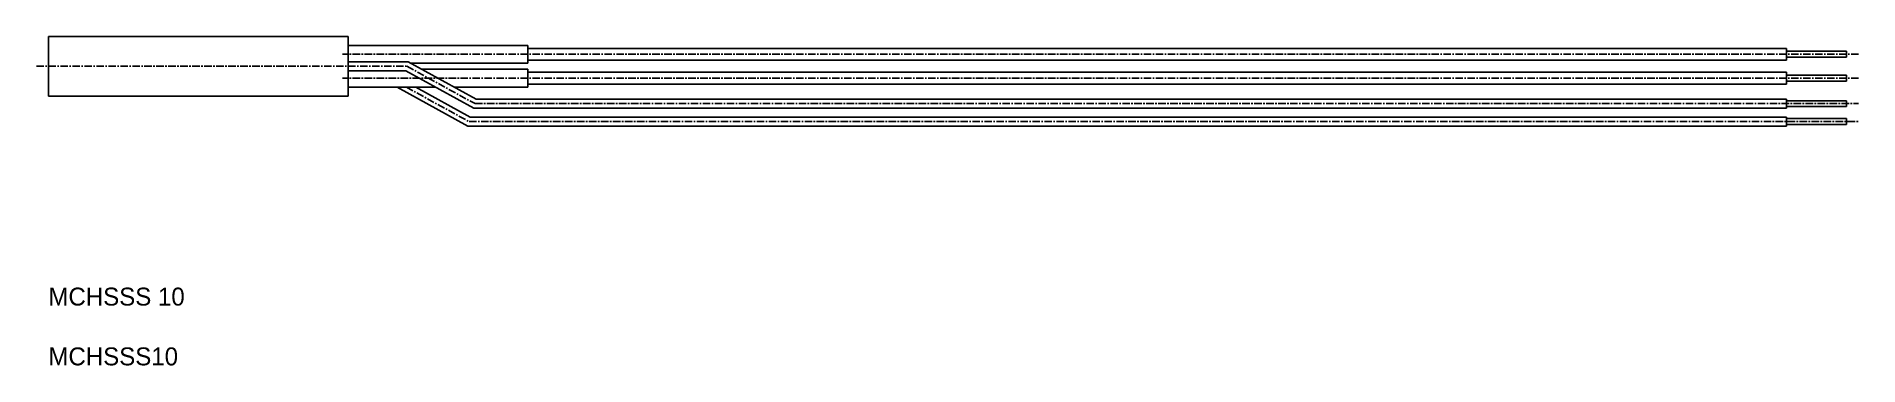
# Model space of a CAD drawing. Extents: x -2 to 302, y 0 to 55.
import ezdxf

# ---------------------------------------------------------------- set-up
doc = ezdxf.new("R2010")
doc.units = 0
doc.linetypes.add('CENTER', pattern=[2, 1.25, -0.25, 0.25, -0.25])
doc.layers.get('0').update_dxf_attribs({"linetype": 'CONTINUOUS'})
doc.layers.add('CENTER', color=1, linetype='CENTER')

msp = doc.modelspace()

# ---------------------------------------------------------------- linework, layer by layer
at = {"color": 7, "linetype": 'CONTINUOUS'}
for p, q in [((0, 55), (50, 55)), ((0, 45), (0, 55)), ((50, 55), (50, 45)), ((80, 53.5), (50, 53.5)), ((80, 50.5), (80, 53.5)), ((290, 53), (80, 53)), ((290, 51), (290, 53)), ((290, 52.5), (300, 52.5)), ((300, 52.5), (300, 51.5)), ((50, 50.75), (60, 50.75)), ((50, 49.25), (59.61, 49.25)), ((59.61, 49.25), (70.98, 43)), ((60, 50.75), (71.36, 44.5)), ((80, 50.5), (60.45, 50.5)), ((80, 49.5), (62.27, 49.5)), ((290, 51), (80, 51)), ((80, 49.5), (80, 46.5)), ((290, 49), (80, 49)), ((290, 51.5), (300, 51.5)), ((290, 47), (290, 49)), ((64.61, 46.5), (50, 46.5)), ((58.16, 46.5), (69.98, 40)), ((61.27, 46.5), (70.36, 41.5)), ((80, 46.5), (67.73, 46.5)), ((290, 47), (80, 47)), ((290, 48.5), (300, 48.5)), ((290, 47.5), (300, 47.5)), ((300, 48.5), (300, 47.5)), ((0, 45), (50, 45)), ((70.98, 43), (290, 43)), ((71.36, 44.5), (290, 44.5)), ((290, 44.5), (290, 43)), ((290, 44.25), (300, 44.25)), ((290, 43.25), (300, 43.25)), ((300, 44.25), (300, 43.25)), ((69.98, 40), (290, 40)), ((70.36, 41.5), (290, 41.5)), ((290, 41.5), (290, 40)), ((290, 41.25), (300, 41.25)), ((290, 40.25), (300, 40.25)), ((300, 41.25), (300, 40.25))]:
    msp.add_line(p, q, dxfattribs=at)
at = {"layer": 'CENTER', "color": 1, "linetype": 'CENTER'}
for p, q in [((302, 52), (49.06, 52)), ((-2, 50), (53, 50)), ((50, 50), (59.81, 50)), ((59.81, 50), (71.17, 43.75)), ((302, 48), (49.06, 48)), ((59.72, 46.5), (70.17, 40.75)), ((71.17, 43.75), (302, 43.75)), ((70.17, 40.75), (302, 40.75))]:
    msp.add_line(p, q, dxfattribs=at)

# ---------------------------------------------------------------- texts
at = {"color": 7, "linetype": 'CONTINUOUS'}
for s, p in [('MCHSSS 10', (0, 10)), ('MCHSSS10', (0, 0))]:
    msp.add_text(s, height=3, dxfattribs=at).set_placement(p)

doc.saveas('drawing.dxf')
